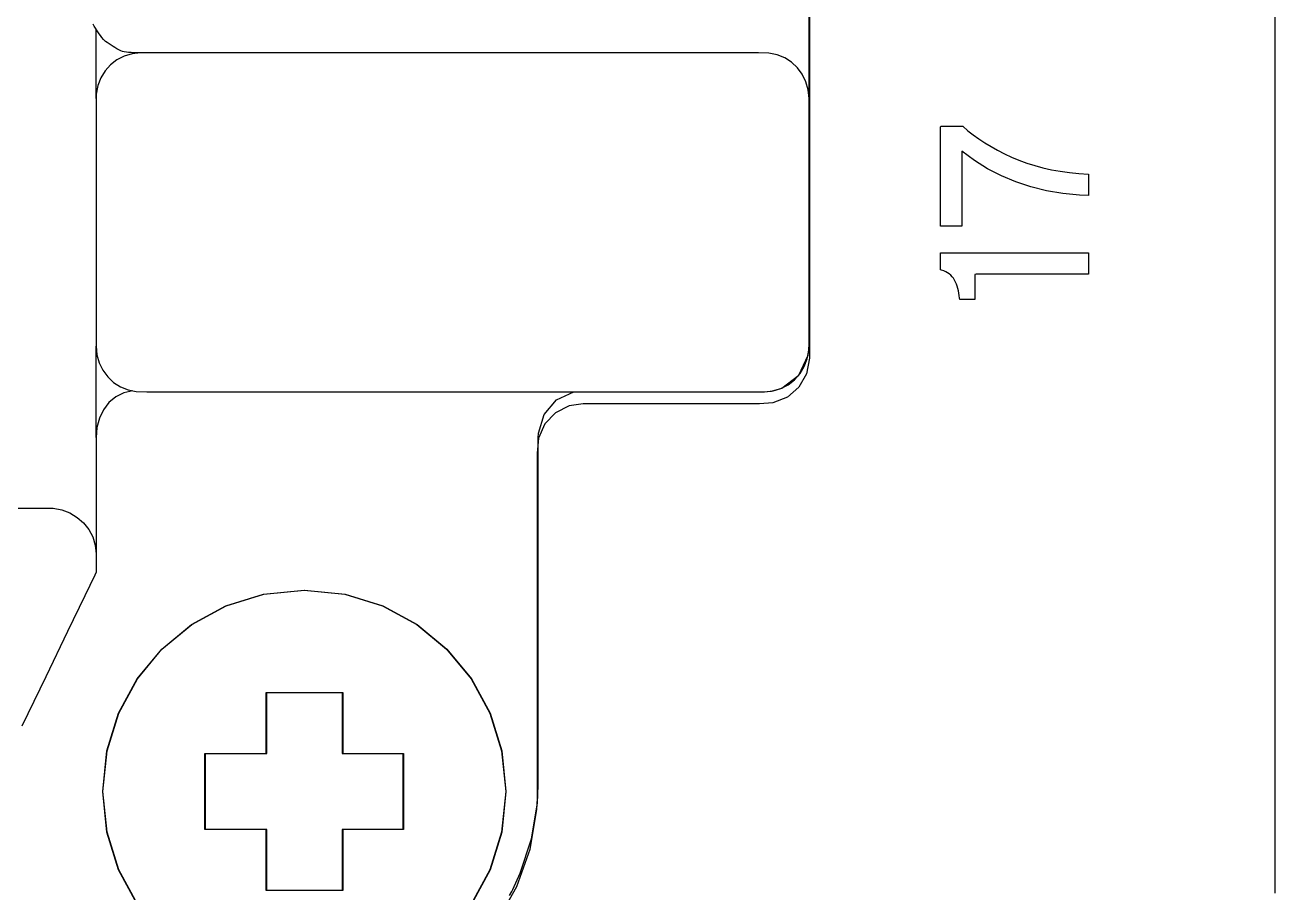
# Model space of a CAD drawing. Extents: x 1 to 47.7, y 0.2 to 35.
# Drawn here: x 35.407 to 36.228, y 8.194 to 8.764 of the extents above; entities that cross this region are included whole.
import ezdxf

# ---------------------------------------------------------------- set-up
doc = ezdxf.new("R2010")
doc.units = 0
doc.header["$MEASUREMENT"] = 0
for name, color, linetype in [('5_1___24__TARGET_LEDS___12', 7, 'CONTINUOUS'), ('6_1__EMPTY_IO_BOARD_POSITI', 7, 'CONTINUOUS'), ('6_2___8__INDEPENDENT_INPUT', 7, 'CONTINUOUS'), ('6_3___8__OPTOISO_INDEPENDE', 7, 'CONTINUOUS'), ('6_4___24__OPTOISO_INDEPEND', 7, 'CONTINUOUS'), ('6_5___8__INDEPENDENT_INPUT', 7, 'CONTINUOUS'), ('6_6___8__INDEPENDENT_INPUT', 7, 'CONTINUOUS'), ('6_7___8__OPTOISO_INDEPENDE', 7, 'CONTINUOUS'), ('6_8___8__OPTOISO_INDEPENDE', 7, 'CONTINUOUS'), ('7_0_____DWG', 7, 'CONTINUOUS')]:
    doc.layers.add(name, color=color, linetype=linetype)

msp = doc.modelspace()

# ---------------------------------------------------------------- linework, layer by layer
at = {"layer": '5_1___24__TARGET_LEDS___12'}
for points in [[(35.72525, 8.19183), (35.72662, 8.19442), (35.72729, 8.19574), (35.7322, 8.20656), (35.73955, 8.22912), (35.74346, 8.25253), (35.7441, 8.26442), (35.74411, 8.26826), (35.74411, 8.27653), (35.74411, 8.29102), (35.74411, 8.31044), (35.74411, 8.33347), (35.74411, 8.35884), (35.74411, 8.41139), (35.74411, 8.43598), (35.74411, 8.45772), (35.74411, 8.47532), (35.74411, 8.48748), (35.74411, 8.49291), (35.74423, 8.49579), (35.74797, 8.5082), (35.75612, 8.51773), (35.76746, 8.52318), (35.76964, 8.52318), (35.77569, 8.52318), (35.7849, 8.52318), (35.79655, 8.52318), (35.85319, 8.52318), (35.86627, 8.52318), (35.87749, 8.52318), (35.88612, 8.52318), (35.89146, 8.52318), (35.89732, 8.52353), (35.90425, 8.52554), (35.91543, 8.5341), (35.92151, 8.54714), (35.92202, 8.55088), (35.9221, 8.5528), (35.92211, 8.55522), (35.92211, 8.55999), (35.92211, 8.56748), (35.92211, 8.57764), (35.92211, 8.59042), (35.92211, 8.60576), (35.92211, 8.62361), (35.92211, 8.64391), (35.92211, 8.6666), (35.92211, 8.69163), (35.92211, 8.71894), (35.92211, 8.74848), (35.92211, 8.78019)], [(35.4826, 8.74603), (35.4811, 8.74604), (35.47953, 8.74606), (35.47793, 8.74611), (35.47633, 8.74619), (35.47477, 8.74631), (35.47329, 8.74648), (35.47191, 8.74671), (35.47069, 8.747), (35.46955, 8.74742), (35.4683, 8.74801), (35.46704, 8.7487), (35.46578, 8.74946), (35.46451, 8.75027), (35.46324, 8.7511), (35.46197, 8.75195), (35.46071, 8.75278), (35.45946, 8.75357), (35.45831, 8.7548), (35.45724, 8.75611), (35.45625, 8.75739), (35.45532, 8.75865), (35.45446, 8.75989), (35.45365, 8.76112), (35.45289, 8.76235), (35.45218, 8.76358), (35.45152, 8.76482)], [(35.45336, 8.71604), (35.45336, 8.76159)], [(35.45336, 8.50764), (35.45336, 8.55319)], [(35.47758, 8.52376), (35.47155, 8.52239), (35.46627, 8.51976), (35.4618, 8.51602), (35.45821, 8.51134), (35.45556, 8.50585), (35.45392, 8.49971), (35.45336, 8.49307), (35.45336, 8.48884), (35.45336, 8.47792), (35.45336, 8.46298), (35.45336, 8.44671), (35.45336, 8.43178), (35.45336, 8.42085), (35.45336, 8.41662)], [(35.45336, 8.49307), (35.45336, 8.50764)], [(35.38636, 8.44662), (35.41772, 8.44662), (35.42505, 8.44648), (35.43083, 8.44542), (35.43617, 8.4434), (35.44099, 8.44051), (35.44516, 8.43685), (35.44859, 8.43254), (35.45117, 8.42766), (35.45279, 8.42232), (35.45336, 8.41662), (35.45336, 8.41614), (35.45336, 8.41489), (35.45336, 8.41308), (35.45336, 8.41098), (35.45336, 8.40881), (35.45336, 8.40683), (35.45336, 8.40527), (35.45336, 8.40437), (35.45246, 8.4024), (35.44596, 8.38893), (35.43463, 8.36549), (35.42024, 8.33569), (35.40453, 8.30317)], [(35.48032, 8.18613), (35.4681, 8.20863), (35.46039, 8.2335), (35.45769, 8.26019), (35.46039, 8.28689), (35.4681, 8.31175), (35.48032, 8.33425), (35.4965, 8.35386), (35.5161, 8.37003), (35.5386, 8.38224), (35.56347, 8.38996), (35.59017, 8.39265), (35.61687, 8.38996), (35.64173, 8.38224), (35.66424, 8.37003), (35.68384, 8.35386), (35.70002, 8.33425), (35.71223, 8.31175), (35.71995, 8.28689), (35.72264, 8.26019), (35.71995, 8.2335), (35.71223, 8.20863), (35.70002, 8.18613)], [(35.5652, 8.23523), (35.52489, 8.23523), (35.52489, 8.28517), (35.5652, 8.28517), (35.5652, 8.32532), (35.61514, 8.32532), (35.61514, 8.28517), (35.6551, 8.28517), (35.6551, 8.23523), (35.61514, 8.23523), (35.61514, 8.19509), (35.5652, 8.19509), (35.5652, 8.23523)]]:
    msp.add_lwpolyline(points, dxfattribs=at)
msp.add_lwpolyline([(35.4826, 8.74603), (35.47704, 8.74549), (35.47183, 8.74393), (35.46707, 8.74146), (35.46287, 8.73818), (35.45931, 8.73419), (35.45649, 8.72958), (35.45452, 8.72446), (35.45349, 8.71893), (35.45336, 8.71442), (35.45336, 8.70262), (35.45336, 8.68206), (35.45336, 8.65594), (35.45336, 8.62744), (35.45336, 8.59973), (35.45336, 8.57599), (35.45336, 8.55942), (35.45336, 8.55319), (35.45388, 8.54749), (35.4554, 8.54215), (35.4578, 8.53727), (35.461, 8.53295), (35.4649, 8.5293), (35.46939, 8.52641), (35.47438, 8.52438), (35.47978, 8.52332), (35.48669, 8.52318), (35.51642, 8.52318), (35.56819, 8.52318), (35.634, 8.52318), (35.70581, 8.52318), (35.77562, 8.52318), (35.83541, 8.52318), (35.87716, 8.52318), (35.89286, 8.52318), (35.89843, 8.52372), (35.90363, 8.52528), (35.90839, 8.52775), (35.91259, 8.53104), (35.91615, 8.53503), (35.91897, 8.53964), (35.92094, 8.54477), (35.92197, 8.5503), (35.92211, 8.55481), (35.92211, 8.56661), (35.92211, 8.58716), (35.92211, 8.61328), (35.92211, 8.64179), (35.92211, 8.6695), (35.92211, 8.69324), (35.92211, 8.70981), (35.92211, 8.71604), (35.92158, 8.72174), (35.92006, 8.72708), (35.91766, 8.73195), (35.91446, 8.73627), (35.91056, 8.73992), (35.90607, 8.74281), (35.90108, 8.74483), (35.89568, 8.74589), (35.88877, 8.74603), (35.85904, 8.74603), (35.80727, 8.74603), (35.74147, 8.74603), (35.66965, 8.74603), (35.59984, 8.74603), (35.54005, 8.74603), (35.4983, 8.74603)], close=True, dxfattribs=at)
at = {"layer": '6_1__EMPTY_IO_BOARD_POSITI'}
for points in [[(35.92235, 8.79949), (35.92235, 8.75324), (35.92235, 8.7112), (35.92235, 8.67354), (35.92235, 8.6404), (35.92235, 8.61194), (35.92235, 8.58831), (35.92235, 8.56967), (35.92235, 8.55616), (35.92235, 8.54795), (35.92235, 8.54517), (35.92052, 8.53489), (35.91548, 8.52612), (35.90788, 8.51953), (35.89838, 8.51578), (35.88941, 8.51517), (35.87961, 8.51517), (35.86475, 8.51517), (35.82727, 8.51517), (35.8084, 8.51517), (35.79193, 8.51517), (35.77973, 8.51517), (35.77368, 8.51517), (35.76444, 8.51382), (35.75542, 8.50919), (35.74848, 8.50192), (35.74428, 8.49265), (35.74334, 8.48265), (35.74334, 8.47663), (35.74334, 8.46752), (35.74334, 8.45576), (35.74334, 8.44179), (35.74334, 8.409), (35.74334, 8.37267), (35.74334, 8.33635), (35.74334, 8.30356), (35.74334, 8.28959), (35.74334, 8.27783), (35.74334, 8.26872), (35.74334, 8.2627), (35.74334, 8.26021), (35.74333, 8.2587), (35.74326, 8.25527), (35.74289, 8.24846), (35.73849, 8.22212), (35.72976, 8.19749), (35.7171, 8.17499)], [(35.48049, 8.18612), (35.46828, 8.20862), (35.46056, 8.23349), (35.45787, 8.26018), (35.46056, 8.28688), (35.46828, 8.31174), (35.48049, 8.33424), (35.49667, 8.35384), (35.51628, 8.37002), (35.53878, 8.38223), (35.56365, 8.38995), (35.59034, 8.39264), (35.61704, 8.38995), (35.64191, 8.38223), (35.66441, 8.37002), (35.68402, 8.35384), (35.70019, 8.33424), (35.71241, 8.31174), (35.72013, 8.28688), (35.72282, 8.26018), (35.72013, 8.23349), (35.71241, 8.20862), (35.70019, 8.18612)], [(35.56555, 8.23521), (35.52524, 8.23521), (35.52524, 8.28515), (35.56555, 8.28515), (35.56555, 8.3253), (35.61549, 8.3253), (35.61549, 8.28515), (35.65545, 8.28515), (35.65545, 8.23521), (35.61549, 8.23521), (35.61549, 8.19506), (35.56555, 8.19506), (35.56555, 8.23521)]]:
    msp.add_lwpolyline(points, dxfattribs=at)
at = {"layer": '6_2___8__INDEPENDENT_INPUT'}
for points in [[(35.72525, 8.19183), (35.72662, 8.19442), (35.72729, 8.19574), (35.7322, 8.20656), (35.73955, 8.22912), (35.74346, 8.25253), (35.7441, 8.26442), (35.74411, 8.26826), (35.74411, 8.27653), (35.74411, 8.29102), (35.74411, 8.31044), (35.74411, 8.33347), (35.74411, 8.35884), (35.74411, 8.41139), (35.74411, 8.43598), (35.74411, 8.45772), (35.74411, 8.47532), (35.74411, 8.48748), (35.74411, 8.49291), (35.74423, 8.49579), (35.74797, 8.5082), (35.75612, 8.51773), (35.76746, 8.52318), (35.76964, 8.52318), (35.77569, 8.52318), (35.7849, 8.52318), (35.79655, 8.52318), (35.85319, 8.52318), (35.86627, 8.52318), (35.87749, 8.52318), (35.88612, 8.52318), (35.89146, 8.52318), (35.89732, 8.52353), (35.90425, 8.52554), (35.91543, 8.5341), (35.92151, 8.54714), (35.92202, 8.55088), (35.9221, 8.5528), (35.92211, 8.55522), (35.92211, 8.55999), (35.92211, 8.56748), (35.92211, 8.57764), (35.92211, 8.59042), (35.92211, 8.60576), (35.92211, 8.62361), (35.92211, 8.64391), (35.92211, 8.6666), (35.92211, 8.69163), (35.92211, 8.71894), (35.92211, 8.74848), (35.92211, 8.78019)], [(35.4826, 8.74603), (35.4811, 8.74604), (35.47953, 8.74606), (35.47793, 8.74611), (35.47633, 8.74619), (35.47477, 8.74631), (35.47329, 8.74648), (35.47191, 8.74671), (35.47069, 8.747), (35.46955, 8.74742), (35.4683, 8.74801), (35.46704, 8.7487), (35.46578, 8.74946), (35.46451, 8.75027), (35.46324, 8.7511), (35.46197, 8.75195), (35.46071, 8.75278), (35.45946, 8.75357), (35.45831, 8.7548), (35.45724, 8.75611), (35.45625, 8.75739), (35.45532, 8.75865), (35.45446, 8.75989), (35.45365, 8.76112), (35.45289, 8.76235), (35.45218, 8.76358), (35.45152, 8.76482)], [(35.45336, 8.71604), (35.45336, 8.76159)], [(35.45336, 8.50764), (35.45336, 8.55319)], [(35.47758, 8.52376), (35.47155, 8.52239), (35.46627, 8.51976), (35.4618, 8.51602), (35.45821, 8.51134), (35.45556, 8.50585), (35.45392, 8.49971), (35.45336, 8.49307), (35.45336, 8.48884), (35.45336, 8.47792), (35.45336, 8.46298), (35.45336, 8.44671), (35.45336, 8.43178), (35.45336, 8.42085), (35.45336, 8.41662)], [(35.45336, 8.49307), (35.45336, 8.50764)], [(35.38636, 8.44662), (35.41772, 8.44662), (35.42505, 8.44648), (35.43083, 8.44542), (35.43617, 8.4434), (35.44099, 8.44051), (35.44516, 8.43685), (35.44859, 8.43254), (35.45117, 8.42766), (35.45279, 8.42232), (35.45336, 8.41662), (35.45336, 8.41614), (35.45336, 8.41489), (35.45336, 8.41308), (35.45336, 8.41098), (35.45336, 8.40881), (35.45336, 8.40683), (35.45336, 8.40527), (35.45336, 8.40437), (35.45246, 8.4024), (35.44596, 8.38893), (35.43463, 8.36549), (35.42024, 8.33569), (35.40453, 8.30317)], [(35.48032, 8.18613), (35.4681, 8.20863), (35.46039, 8.2335), (35.45769, 8.26019), (35.46039, 8.28689), (35.4681, 8.31175), (35.48032, 8.33425), (35.4965, 8.35386), (35.5161, 8.37003), (35.5386, 8.38224), (35.56347, 8.38996), (35.59017, 8.39265), (35.61687, 8.38996), (35.64173, 8.38224), (35.66424, 8.37003), (35.68384, 8.35386), (35.70002, 8.33425), (35.71223, 8.31175), (35.71995, 8.28689), (35.72264, 8.26019), (35.71995, 8.2335), (35.71223, 8.20863), (35.70002, 8.18613)], [(35.5652, 8.23523), (35.52489, 8.23523), (35.52489, 8.28517), (35.5652, 8.28517), (35.5652, 8.32532), (35.61514, 8.32532), (35.61514, 8.28517), (35.6551, 8.28517), (35.6551, 8.23523), (35.61514, 8.23523), (35.61514, 8.19509), (35.5652, 8.19509), (35.5652, 8.23523)]]:
    msp.add_lwpolyline(points, dxfattribs=at)
msp.add_lwpolyline([(35.4826, 8.74603), (35.47704, 8.74549), (35.47183, 8.74393), (35.46707, 8.74146), (35.46287, 8.73818), (35.45931, 8.73419), (35.45649, 8.72958), (35.45452, 8.72446), (35.45349, 8.71893), (35.45336, 8.71442), (35.45336, 8.70262), (35.45336, 8.68206), (35.45336, 8.65594), (35.45336, 8.62744), (35.45336, 8.59973), (35.45336, 8.57599), (35.45336, 8.55942), (35.45336, 8.55319), (35.45388, 8.54749), (35.4554, 8.54215), (35.4578, 8.53727), (35.461, 8.53295), (35.4649, 8.5293), (35.46939, 8.52641), (35.47438, 8.52438), (35.47978, 8.52332), (35.48669, 8.52318), (35.51642, 8.52318), (35.56819, 8.52318), (35.634, 8.52318), (35.70581, 8.52318), (35.77562, 8.52318), (35.83541, 8.52318), (35.87716, 8.52318), (35.89286, 8.52318), (35.89843, 8.52372), (35.90363, 8.52528), (35.90839, 8.52775), (35.91259, 8.53104), (35.91615, 8.53503), (35.91897, 8.53964), (35.92094, 8.54477), (35.92197, 8.5503), (35.92211, 8.55481), (35.92211, 8.56661), (35.92211, 8.58716), (35.92211, 8.61328), (35.92211, 8.64179), (35.92211, 8.6695), (35.92211, 8.69324), (35.92211, 8.70981), (35.92211, 8.71604), (35.92158, 8.72174), (35.92006, 8.72708), (35.91766, 8.73195), (35.91446, 8.73627), (35.91056, 8.73992), (35.90607, 8.74281), (35.90108, 8.74483), (35.89568, 8.74589), (35.88877, 8.74603), (35.85904, 8.74603), (35.80727, 8.74603), (35.74147, 8.74603), (35.66965, 8.74603), (35.59984, 8.74603), (35.54005, 8.74603), (35.4983, 8.74603)], close=True, dxfattribs=at)
at = {"layer": '6_3___8__OPTOISO_INDEPENDE'}
for points in [[(35.72525, 8.19183), (35.72662, 8.19442), (35.72729, 8.19574), (35.7322, 8.20656), (35.73955, 8.22912), (35.74346, 8.25253), (35.7441, 8.26442), (35.74411, 8.26826), (35.74411, 8.27653), (35.74411, 8.29102), (35.74411, 8.31044), (35.74411, 8.33347), (35.74411, 8.35884), (35.74411, 8.41139), (35.74411, 8.43598), (35.74411, 8.45772), (35.74411, 8.47532), (35.74411, 8.48748), (35.74411, 8.49291), (35.74423, 8.49579), (35.74797, 8.5082), (35.75612, 8.51773), (35.76746, 8.52318), (35.76964, 8.52318), (35.77569, 8.52318), (35.7849, 8.52318), (35.79655, 8.52318), (35.85319, 8.52318), (35.86627, 8.52318), (35.87749, 8.52318), (35.88612, 8.52318), (35.89146, 8.52318), (35.89732, 8.52353), (35.90425, 8.52554), (35.91543, 8.5341), (35.92151, 8.54714), (35.92202, 8.55088), (35.9221, 8.5528), (35.92211, 8.55522), (35.92211, 8.55999), (35.92211, 8.56748), (35.92211, 8.57764), (35.92211, 8.59042), (35.92211, 8.60576), (35.92211, 8.62361), (35.92211, 8.64391), (35.92211, 8.6666), (35.92211, 8.69163), (35.92211, 8.71894), (35.92211, 8.74848), (35.92211, 8.78019)], [(35.4826, 8.74603), (35.4811, 8.74604), (35.47953, 8.74606), (35.47793, 8.74611), (35.47633, 8.74619), (35.47477, 8.74631), (35.47329, 8.74648), (35.47191, 8.74671), (35.47069, 8.747), (35.46955, 8.74742), (35.4683, 8.74801), (35.46704, 8.7487), (35.46578, 8.74946), (35.46451, 8.75027), (35.46324, 8.7511), (35.46197, 8.75195), (35.46071, 8.75278), (35.45946, 8.75357), (35.45831, 8.7548), (35.45724, 8.75611), (35.45625, 8.75739), (35.45532, 8.75865), (35.45446, 8.75989), (35.45365, 8.76112), (35.45289, 8.76235), (35.45218, 8.76358), (35.45152, 8.76482)], [(35.45336, 8.71604), (35.45336, 8.76159)], [(35.45336, 8.50764), (35.45336, 8.55319)], [(35.47758, 8.52376), (35.47155, 8.52239), (35.46627, 8.51976), (35.4618, 8.51602), (35.45821, 8.51134), (35.45556, 8.50585), (35.45392, 8.49971), (35.45336, 8.49307), (35.45336, 8.48884), (35.45336, 8.47792), (35.45336, 8.46298), (35.45336, 8.44671), (35.45336, 8.43178), (35.45336, 8.42085), (35.45336, 8.41662)], [(35.45336, 8.49307), (35.45336, 8.50764)], [(35.38636, 8.44662), (35.41772, 8.44662), (35.42505, 8.44648), (35.43083, 8.44542), (35.43617, 8.4434), (35.44099, 8.44051), (35.44516, 8.43685), (35.44859, 8.43254), (35.45117, 8.42766), (35.45279, 8.42232), (35.45336, 8.41662), (35.45336, 8.41614), (35.45336, 8.41489), (35.45336, 8.41308), (35.45336, 8.41098), (35.45336, 8.40881), (35.45336, 8.40683), (35.45336, 8.40527), (35.45336, 8.40437), (35.45246, 8.4024), (35.44596, 8.38893), (35.43463, 8.36549), (35.42024, 8.33569), (35.40453, 8.30317)], [(35.48032, 8.18613), (35.4681, 8.20863), (35.46039, 8.2335), (35.45769, 8.26019), (35.46039, 8.28689), (35.4681, 8.31175), (35.48032, 8.33425), (35.4965, 8.35386), (35.5161, 8.37003), (35.5386, 8.38224), (35.56347, 8.38996), (35.59017, 8.39265), (35.61687, 8.38996), (35.64173, 8.38224), (35.66424, 8.37003), (35.68384, 8.35386), (35.70002, 8.33425), (35.71223, 8.31175), (35.71995, 8.28689), (35.72264, 8.26019), (35.71995, 8.2335), (35.71223, 8.20863), (35.70002, 8.18613)], [(35.5652, 8.23523), (35.52489, 8.23523), (35.52489, 8.28517), (35.5652, 8.28517), (35.5652, 8.32532), (35.61514, 8.32532), (35.61514, 8.28517), (35.6551, 8.28517), (35.6551, 8.23523), (35.61514, 8.23523), (35.61514, 8.19509), (35.5652, 8.19509), (35.5652, 8.23523)]]:
    msp.add_lwpolyline(points, dxfattribs=at)
msp.add_lwpolyline([(35.4826, 8.74603), (35.47704, 8.74549), (35.47183, 8.74393), (35.46707, 8.74146), (35.46287, 8.73818), (35.45931, 8.73419), (35.45649, 8.72958), (35.45452, 8.72446), (35.45349, 8.71893), (35.45336, 8.71442), (35.45336, 8.70262), (35.45336, 8.68206), (35.45336, 8.65594), (35.45336, 8.62744), (35.45336, 8.59973), (35.45336, 8.57599), (35.45336, 8.55942), (35.45336, 8.55319), (35.45388, 8.54749), (35.4554, 8.54215), (35.4578, 8.53727), (35.461, 8.53295), (35.4649, 8.5293), (35.46939, 8.52641), (35.47438, 8.52438), (35.47978, 8.52332), (35.48669, 8.52318), (35.51642, 8.52318), (35.56819, 8.52318), (35.634, 8.52318), (35.70581, 8.52318), (35.77562, 8.52318), (35.83541, 8.52318), (35.87716, 8.52318), (35.89286, 8.52318), (35.89843, 8.52372), (35.90363, 8.52528), (35.90839, 8.52775), (35.91259, 8.53104), (35.91615, 8.53503), (35.91897, 8.53964), (35.92094, 8.54477), (35.92197, 8.5503), (35.92211, 8.55481), (35.92211, 8.56661), (35.92211, 8.58716), (35.92211, 8.61328), (35.92211, 8.64179), (35.92211, 8.6695), (35.92211, 8.69324), (35.92211, 8.70981), (35.92211, 8.71604), (35.92158, 8.72174), (35.92006, 8.72708), (35.91766, 8.73195), (35.91446, 8.73627), (35.91056, 8.73992), (35.90607, 8.74281), (35.90108, 8.74483), (35.89568, 8.74589), (35.88877, 8.74603), (35.85904, 8.74603), (35.80727, 8.74603), (35.74147, 8.74603), (35.66965, 8.74603), (35.59984, 8.74603), (35.54005, 8.74603), (35.4983, 8.74603)], close=True, dxfattribs=at)
at = {"layer": '6_4___24__OPTOISO_INDEPEND'}
for points in [[(35.72525, 8.19183), (35.72662, 8.19442), (35.72729, 8.19574), (35.7322, 8.20656), (35.73955, 8.22912), (35.74346, 8.25253), (35.7441, 8.26442), (35.74411, 8.26826), (35.74411, 8.27653), (35.74411, 8.29102), (35.74411, 8.31044), (35.74411, 8.33347), (35.74411, 8.35884), (35.74411, 8.41139), (35.74411, 8.43598), (35.74411, 8.45772), (35.74411, 8.47532), (35.74411, 8.48748), (35.74411, 8.49291), (35.74423, 8.49579), (35.74797, 8.5082), (35.75612, 8.51773), (35.76746, 8.52318), (35.76964, 8.52318), (35.77569, 8.52318), (35.7849, 8.52318), (35.79655, 8.52318), (35.85319, 8.52318), (35.86627, 8.52318), (35.87749, 8.52318), (35.88612, 8.52318), (35.89146, 8.52318), (35.89732, 8.52353), (35.90425, 8.52554), (35.91543, 8.5341), (35.92151, 8.54714), (35.92202, 8.55088), (35.9221, 8.5528), (35.92211, 8.55522), (35.92211, 8.55999), (35.92211, 8.56748), (35.92211, 8.57764), (35.92211, 8.59042), (35.92211, 8.60576), (35.92211, 8.62361), (35.92211, 8.64391), (35.92211, 8.6666), (35.92211, 8.69163), (35.92211, 8.71894), (35.92211, 8.74848), (35.92211, 8.78019)], [(35.4826, 8.74603), (35.4811, 8.74604), (35.47953, 8.74606), (35.47793, 8.74611), (35.47633, 8.74619), (35.47477, 8.74631), (35.47329, 8.74648), (35.47191, 8.74671), (35.47069, 8.747), (35.46955, 8.74742), (35.4683, 8.74801), (35.46704, 8.7487), (35.46578, 8.74946), (35.46451, 8.75027), (35.46324, 8.7511), (35.46197, 8.75195), (35.46071, 8.75278), (35.45946, 8.75357), (35.45831, 8.7548), (35.45724, 8.75611), (35.45625, 8.75739), (35.45532, 8.75865), (35.45446, 8.75989), (35.45365, 8.76112), (35.45289, 8.76235), (35.45218, 8.76358), (35.45152, 8.76482)], [(35.45336, 8.71604), (35.45336, 8.76159)], [(35.45336, 8.50764), (35.45336, 8.55319)], [(35.47758, 8.52376), (35.47155, 8.52239), (35.46627, 8.51976), (35.4618, 8.51602), (35.45821, 8.51134), (35.45556, 8.50585), (35.45392, 8.49971), (35.45336, 8.49307), (35.45336, 8.48884), (35.45336, 8.47792), (35.45336, 8.46298), (35.45336, 8.44671), (35.45336, 8.43178), (35.45336, 8.42085), (35.45336, 8.41662)], [(35.45336, 8.49307), (35.45336, 8.50764)], [(35.38636, 8.44662), (35.41772, 8.44662), (35.42505, 8.44648), (35.43083, 8.44542), (35.43617, 8.4434), (35.44099, 8.44051), (35.44516, 8.43685), (35.44859, 8.43254), (35.45117, 8.42766), (35.45279, 8.42232), (35.45336, 8.41662), (35.45336, 8.41614), (35.45336, 8.41489), (35.45336, 8.41308), (35.45336, 8.41098), (35.45336, 8.40881), (35.45336, 8.40683), (35.45336, 8.40527), (35.45336, 8.40437), (35.45246, 8.4024), (35.44596, 8.38893), (35.43463, 8.36549), (35.42024, 8.33569), (35.40453, 8.30317)], [(35.48032, 8.18613), (35.4681, 8.20863), (35.46039, 8.2335), (35.45769, 8.26019), (35.46039, 8.28689), (35.4681, 8.31175), (35.48032, 8.33425), (35.4965, 8.35386), (35.5161, 8.37003), (35.5386, 8.38224), (35.56347, 8.38996), (35.59017, 8.39265), (35.61687, 8.38996), (35.64173, 8.38224), (35.66424, 8.37003), (35.68384, 8.35386), (35.70002, 8.33425), (35.71223, 8.31175), (35.71995, 8.28689), (35.72264, 8.26019), (35.71995, 8.2335), (35.71223, 8.20863), (35.70002, 8.18613)], [(35.5652, 8.23523), (35.52489, 8.23523), (35.52489, 8.28517), (35.5652, 8.28517), (35.5652, 8.32532), (35.61514, 8.32532), (35.61514, 8.28517), (35.6551, 8.28517), (35.6551, 8.23523), (35.61514, 8.23523), (35.61514, 8.19509), (35.5652, 8.19509), (35.5652, 8.23523)]]:
    msp.add_lwpolyline(points, dxfattribs=at)
msp.add_lwpolyline([(35.4826, 8.74603), (35.47704, 8.74549), (35.47183, 8.74393), (35.46707, 8.74146), (35.46287, 8.73818), (35.45931, 8.73419), (35.45649, 8.72958), (35.45452, 8.72446), (35.45349, 8.71893), (35.45336, 8.71442), (35.45336, 8.70262), (35.45336, 8.68206), (35.45336, 8.65594), (35.45336, 8.62744), (35.45336, 8.59973), (35.45336, 8.57599), (35.45336, 8.55942), (35.45336, 8.55319), (35.45388, 8.54749), (35.4554, 8.54215), (35.4578, 8.53727), (35.461, 8.53295), (35.4649, 8.5293), (35.46939, 8.52641), (35.47438, 8.52438), (35.47978, 8.52332), (35.48669, 8.52318), (35.51642, 8.52318), (35.56819, 8.52318), (35.634, 8.52318), (35.70581, 8.52318), (35.77562, 8.52318), (35.83541, 8.52318), (35.87716, 8.52318), (35.89286, 8.52318), (35.89843, 8.52372), (35.90363, 8.52528), (35.90839, 8.52775), (35.91259, 8.53104), (35.91615, 8.53503), (35.91897, 8.53964), (35.92094, 8.54477), (35.92197, 8.5503), (35.92211, 8.55481), (35.92211, 8.56661), (35.92211, 8.58716), (35.92211, 8.61328), (35.92211, 8.64179), (35.92211, 8.6695), (35.92211, 8.69324), (35.92211, 8.70981), (35.92211, 8.71604), (35.92158, 8.72174), (35.92006, 8.72708), (35.91766, 8.73195), (35.91446, 8.73627), (35.91056, 8.73992), (35.90607, 8.74281), (35.90108, 8.74483), (35.89568, 8.74589), (35.88877, 8.74603), (35.85904, 8.74603), (35.80727, 8.74603), (35.74147, 8.74603), (35.66965, 8.74603), (35.59984, 8.74603), (35.54005, 8.74603), (35.4983, 8.74603)], close=True, dxfattribs=at)
at = {"layer": '6_5___8__INDEPENDENT_INPUT'}
for points in [[(35.72525, 8.19183), (35.72662, 8.19442), (35.72729, 8.19574), (35.7322, 8.20656), (35.73955, 8.22912), (35.74346, 8.25253), (35.7441, 8.26442), (35.74411, 8.26826), (35.74411, 8.27653), (35.74411, 8.29102), (35.74411, 8.31044), (35.74411, 8.33347), (35.74411, 8.35884), (35.74411, 8.41139), (35.74411, 8.43598), (35.74411, 8.45772), (35.74411, 8.47532), (35.74411, 8.48748), (35.74411, 8.49291), (35.74423, 8.49579), (35.74797, 8.5082), (35.75612, 8.51773), (35.76746, 8.52318), (35.76964, 8.52318), (35.77569, 8.52318), (35.7849, 8.52318), (35.79655, 8.52318), (35.85319, 8.52318), (35.86627, 8.52318), (35.87749, 8.52318), (35.88612, 8.52318), (35.89146, 8.52318), (35.89732, 8.52353), (35.90425, 8.52554), (35.91543, 8.5341), (35.92151, 8.54714), (35.92202, 8.55088), (35.9221, 8.5528), (35.92211, 8.55522), (35.92211, 8.55999), (35.92211, 8.56748), (35.92211, 8.57764), (35.92211, 8.59042), (35.92211, 8.60576), (35.92211, 8.62361), (35.92211, 8.64391), (35.92211, 8.6666), (35.92211, 8.69163), (35.92211, 8.71894), (35.92211, 8.74848), (35.92211, 8.78019)], [(35.4826, 8.74603), (35.4811, 8.74604), (35.47953, 8.74606), (35.47793, 8.74611), (35.47633, 8.74619), (35.47477, 8.74631), (35.47329, 8.74648), (35.47191, 8.74671), (35.47069, 8.747), (35.46955, 8.74742), (35.4683, 8.74801), (35.46704, 8.7487), (35.46578, 8.74946), (35.46451, 8.75027), (35.46324, 8.7511), (35.46197, 8.75195), (35.46071, 8.75278), (35.45946, 8.75357), (35.45831, 8.7548), (35.45724, 8.75611), (35.45625, 8.75739), (35.45532, 8.75865), (35.45446, 8.75989), (35.45365, 8.76112), (35.45289, 8.76235), (35.45218, 8.76358), (35.45152, 8.76482)], [(35.45336, 8.71604), (35.45336, 8.76159)], [(35.45336, 8.50764), (35.45336, 8.55319)], [(35.47758, 8.52376), (35.47155, 8.52239), (35.46627, 8.51976), (35.4618, 8.51602), (35.45821, 8.51134), (35.45556, 8.50585), (35.45392, 8.49971), (35.45336, 8.49307), (35.45336, 8.48884), (35.45336, 8.47792), (35.45336, 8.46298), (35.45336, 8.44671), (35.45336, 8.43178), (35.45336, 8.42085), (35.45336, 8.41662)], [(35.45336, 8.49307), (35.45336, 8.50764)], [(35.38636, 8.44662), (35.41772, 8.44662), (35.42505, 8.44648), (35.43083, 8.44542), (35.43617, 8.4434), (35.44099, 8.44051), (35.44516, 8.43685), (35.44859, 8.43254), (35.45117, 8.42766), (35.45279, 8.42232), (35.45336, 8.41662), (35.45336, 8.41614), (35.45336, 8.41489), (35.45336, 8.41308), (35.45336, 8.41098), (35.45336, 8.40881), (35.45336, 8.40683), (35.45336, 8.40527), (35.45336, 8.40437), (35.45246, 8.4024), (35.44596, 8.38893), (35.43463, 8.36549), (35.42024, 8.33569), (35.40453, 8.30317)], [(35.48032, 8.18613), (35.4681, 8.20863), (35.46039, 8.2335), (35.45769, 8.26019), (35.46039, 8.28689), (35.4681, 8.31175), (35.48032, 8.33425), (35.4965, 8.35386), (35.5161, 8.37003), (35.5386, 8.38224), (35.56347, 8.38996), (35.59017, 8.39265), (35.61687, 8.38996), (35.64173, 8.38224), (35.66424, 8.37003), (35.68384, 8.35386), (35.70002, 8.33425), (35.71223, 8.31175), (35.71995, 8.28689), (35.72264, 8.26019), (35.71995, 8.2335), (35.71223, 8.20863), (35.70002, 8.18613)], [(35.5652, 8.23523), (35.52489, 8.23523), (35.52489, 8.28517), (35.5652, 8.28517), (35.5652, 8.32532), (35.61514, 8.32532), (35.61514, 8.28517), (35.6551, 8.28517), (35.6551, 8.23523), (35.61514, 8.23523), (35.61514, 8.19509), (35.5652, 8.19509), (35.5652, 8.23523)]]:
    msp.add_lwpolyline(points, dxfattribs=at)
msp.add_lwpolyline([(35.4826, 8.74603), (35.47704, 8.74549), (35.47183, 8.74393), (35.46707, 8.74146), (35.46287, 8.73818), (35.45931, 8.73419), (35.45649, 8.72958), (35.45452, 8.72446), (35.45349, 8.71893), (35.45336, 8.71442), (35.45336, 8.70262), (35.45336, 8.68206), (35.45336, 8.65594), (35.45336, 8.62744), (35.45336, 8.59973), (35.45336, 8.57599), (35.45336, 8.55942), (35.45336, 8.55319), (35.45388, 8.54749), (35.4554, 8.54215), (35.4578, 8.53727), (35.461, 8.53295), (35.4649, 8.5293), (35.46939, 8.52641), (35.47438, 8.52438), (35.47978, 8.52332), (35.48669, 8.52318), (35.51642, 8.52318), (35.56819, 8.52318), (35.634, 8.52318), (35.70581, 8.52318), (35.77562, 8.52318), (35.83541, 8.52318), (35.87716, 8.52318), (35.89286, 8.52318), (35.89843, 8.52372), (35.90363, 8.52528), (35.90839, 8.52775), (35.91259, 8.53104), (35.91615, 8.53503), (35.91897, 8.53964), (35.92094, 8.54477), (35.92197, 8.5503), (35.92211, 8.55481), (35.92211, 8.56661), (35.92211, 8.58716), (35.92211, 8.61328), (35.92211, 8.64179), (35.92211, 8.6695), (35.92211, 8.69324), (35.92211, 8.70981), (35.92211, 8.71604), (35.92158, 8.72174), (35.92006, 8.72708), (35.91766, 8.73195), (35.91446, 8.73627), (35.91056, 8.73992), (35.90607, 8.74281), (35.90108, 8.74483), (35.89568, 8.74589), (35.88877, 8.74603), (35.85904, 8.74603), (35.80727, 8.74603), (35.74147, 8.74603), (35.66965, 8.74603), (35.59984, 8.74603), (35.54005, 8.74603), (35.4983, 8.74603)], close=True, dxfattribs=at)
at = {"layer": '6_6___8__INDEPENDENT_INPUT'}
for points in [[(35.72525, 8.19183), (35.72662, 8.19442), (35.72729, 8.19574), (35.7322, 8.20656), (35.73955, 8.22912), (35.74346, 8.25253), (35.7441, 8.26442), (35.74411, 8.26826), (35.74411, 8.27653), (35.74411, 8.29102), (35.74411, 8.31044), (35.74411, 8.33347), (35.74411, 8.35884), (35.74411, 8.41139), (35.74411, 8.43598), (35.74411, 8.45772), (35.74411, 8.47532), (35.74411, 8.48748), (35.74411, 8.49291), (35.74423, 8.49579), (35.74797, 8.5082), (35.75612, 8.51773), (35.76746, 8.52318), (35.76964, 8.52318), (35.77569, 8.52318), (35.7849, 8.52318), (35.79655, 8.52318), (35.85319, 8.52318), (35.86627, 8.52318), (35.87749, 8.52318), (35.88612, 8.52318), (35.89146, 8.52318), (35.89732, 8.52353), (35.90425, 8.52554), (35.91543, 8.5341), (35.92151, 8.54714), (35.92202, 8.55088), (35.9221, 8.5528), (35.92211, 8.55522), (35.92211, 8.55999), (35.92211, 8.56748), (35.92211, 8.57764), (35.92211, 8.59042), (35.92211, 8.60576), (35.92211, 8.62361), (35.92211, 8.64391), (35.92211, 8.6666), (35.92211, 8.69163), (35.92211, 8.71894), (35.92211, 8.74848), (35.92211, 8.78019)], [(35.4826, 8.74603), (35.4811, 8.74604), (35.47953, 8.74606), (35.47793, 8.74611), (35.47633, 8.74619), (35.47477, 8.74631), (35.47329, 8.74648), (35.47191, 8.74671), (35.47069, 8.747), (35.46955, 8.74742), (35.4683, 8.74801), (35.46704, 8.7487), (35.46578, 8.74946), (35.46451, 8.75027), (35.46324, 8.7511), (35.46197, 8.75195), (35.46071, 8.75278), (35.45946, 8.75357), (35.45831, 8.7548), (35.45724, 8.75611), (35.45625, 8.75739), (35.45532, 8.75865), (35.45446, 8.75989), (35.45365, 8.76112), (35.45289, 8.76235), (35.45218, 8.76358), (35.45152, 8.76482)], [(35.45336, 8.71604), (35.45336, 8.76159)], [(35.45336, 8.50764), (35.45336, 8.55319)], [(35.47758, 8.52376), (35.47155, 8.52239), (35.46627, 8.51976), (35.4618, 8.51602), (35.45821, 8.51134), (35.45556, 8.50585), (35.45392, 8.49971), (35.45336, 8.49307), (35.45336, 8.48884), (35.45336, 8.47792), (35.45336, 8.46298), (35.45336, 8.44671), (35.45336, 8.43178), (35.45336, 8.42085), (35.45336, 8.41662)], [(35.45336, 8.49307), (35.45336, 8.50764)], [(35.38636, 8.44662), (35.41772, 8.44662), (35.42505, 8.44648), (35.43083, 8.44542), (35.43617, 8.4434), (35.44099, 8.44051), (35.44516, 8.43685), (35.44859, 8.43254), (35.45117, 8.42766), (35.45279, 8.42232), (35.45336, 8.41662), (35.45336, 8.41614), (35.45336, 8.41489), (35.45336, 8.41308), (35.45336, 8.41098), (35.45336, 8.40881), (35.45336, 8.40683), (35.45336, 8.40527), (35.45336, 8.40437), (35.45246, 8.4024), (35.44596, 8.38893), (35.43463, 8.36549), (35.42024, 8.33569), (35.40453, 8.30317)], [(35.48032, 8.18613), (35.4681, 8.20863), (35.46039, 8.2335), (35.45769, 8.26019), (35.46039, 8.28689), (35.4681, 8.31175), (35.48032, 8.33425), (35.4965, 8.35386), (35.5161, 8.37003), (35.5386, 8.38224), (35.56347, 8.38996), (35.59017, 8.39265), (35.61687, 8.38996), (35.64173, 8.38224), (35.66424, 8.37003), (35.68384, 8.35386), (35.70002, 8.33425), (35.71223, 8.31175), (35.71995, 8.28689), (35.72264, 8.26019), (35.71995, 8.2335), (35.71223, 8.20863), (35.70002, 8.18613)], [(35.5652, 8.23523), (35.52489, 8.23523), (35.52489, 8.28517), (35.5652, 8.28517), (35.5652, 8.32532), (35.61514, 8.32532), (35.61514, 8.28517), (35.6551, 8.28517), (35.6551, 8.23523), (35.61514, 8.23523), (35.61514, 8.19509), (35.5652, 8.19509), (35.5652, 8.23523)]]:
    msp.add_lwpolyline(points, dxfattribs=at)
msp.add_lwpolyline([(35.4826, 8.74603), (35.47704, 8.74549), (35.47183, 8.74393), (35.46707, 8.74146), (35.46287, 8.73818), (35.45931, 8.73419), (35.45649, 8.72958), (35.45452, 8.72446), (35.45349, 8.71893), (35.45336, 8.71442), (35.45336, 8.70262), (35.45336, 8.68206), (35.45336, 8.65594), (35.45336, 8.62744), (35.45336, 8.59973), (35.45336, 8.57599), (35.45336, 8.55942), (35.45336, 8.55319), (35.45388, 8.54749), (35.4554, 8.54215), (35.4578, 8.53727), (35.461, 8.53295), (35.4649, 8.5293), (35.46939, 8.52641), (35.47438, 8.52438), (35.47978, 8.52332), (35.48669, 8.52318), (35.51642, 8.52318), (35.56819, 8.52318), (35.634, 8.52318), (35.70581, 8.52318), (35.77562, 8.52318), (35.83541, 8.52318), (35.87716, 8.52318), (35.89286, 8.52318), (35.89843, 8.52372), (35.90363, 8.52528), (35.90839, 8.52775), (35.91259, 8.53104), (35.91615, 8.53503), (35.91897, 8.53964), (35.92094, 8.54477), (35.92197, 8.5503), (35.92211, 8.55481), (35.92211, 8.56661), (35.92211, 8.58716), (35.92211, 8.61328), (35.92211, 8.64179), (35.92211, 8.6695), (35.92211, 8.69324), (35.92211, 8.70981), (35.92211, 8.71604), (35.92158, 8.72174), (35.92006, 8.72708), (35.91766, 8.73195), (35.91446, 8.73627), (35.91056, 8.73992), (35.90607, 8.74281), (35.90108, 8.74483), (35.89568, 8.74589), (35.88877, 8.74603), (35.85904, 8.74603), (35.80727, 8.74603), (35.74147, 8.74603), (35.66965, 8.74603), (35.59984, 8.74603), (35.54005, 8.74603), (35.4983, 8.74603)], close=True, dxfattribs=at)
at = {"layer": '6_7___8__OPTOISO_INDEPENDE'}
for points in [[(35.72525, 8.19183), (35.72662, 8.19442), (35.72729, 8.19574), (35.7322, 8.20656), (35.73955, 8.22912), (35.74346, 8.25253), (35.7441, 8.26442), (35.74411, 8.26826), (35.74411, 8.27653), (35.74411, 8.29102), (35.74411, 8.31044), (35.74411, 8.33347), (35.74411, 8.35884), (35.74411, 8.41139), (35.74411, 8.43598), (35.74411, 8.45772), (35.74411, 8.47532), (35.74411, 8.48748), (35.74411, 8.49291), (35.74423, 8.49579), (35.74797, 8.5082), (35.75612, 8.51773), (35.76746, 8.52318), (35.76964, 8.52318), (35.77569, 8.52318), (35.7849, 8.52318), (35.79655, 8.52318), (35.85319, 8.52318), (35.86627, 8.52318), (35.87749, 8.52318), (35.88612, 8.52318), (35.89146, 8.52318), (35.89732, 8.52353), (35.90425, 8.52554), (35.91543, 8.5341), (35.92151, 8.54714), (35.92202, 8.55088), (35.9221, 8.5528), (35.92211, 8.55522), (35.92211, 8.55999), (35.92211, 8.56748), (35.92211, 8.57764), (35.92211, 8.59042), (35.92211, 8.60576), (35.92211, 8.62361), (35.92211, 8.64391), (35.92211, 8.6666), (35.92211, 8.69163), (35.92211, 8.71894), (35.92211, 8.74848), (35.92211, 8.78019)], [(35.4826, 8.74603), (35.4811, 8.74604), (35.47953, 8.74606), (35.47793, 8.74611), (35.47633, 8.74619), (35.47477, 8.74631), (35.47329, 8.74648), (35.47191, 8.74671), (35.47069, 8.747), (35.46955, 8.74742), (35.4683, 8.74801), (35.46704, 8.7487), (35.46578, 8.74946), (35.46451, 8.75027), (35.46324, 8.7511), (35.46197, 8.75195), (35.46071, 8.75278), (35.45946, 8.75357), (35.45831, 8.7548), (35.45724, 8.75611), (35.45625, 8.75739), (35.45532, 8.75865), (35.45446, 8.75989), (35.45365, 8.76112), (35.45289, 8.76235), (35.45218, 8.76358), (35.45152, 8.76482)], [(35.45336, 8.71604), (35.45336, 8.76159)], [(35.45336, 8.50764), (35.45336, 8.55319)], [(35.47758, 8.52376), (35.47155, 8.52239), (35.46627, 8.51976), (35.4618, 8.51602), (35.45821, 8.51134), (35.45556, 8.50585), (35.45392, 8.49971), (35.45336, 8.49307), (35.45336, 8.48884), (35.45336, 8.47792), (35.45336, 8.46298), (35.45336, 8.44671), (35.45336, 8.43178), (35.45336, 8.42085), (35.45336, 8.41662)], [(35.45336, 8.49307), (35.45336, 8.50764)], [(35.38636, 8.44662), (35.41772, 8.44662), (35.42505, 8.44648), (35.43083, 8.44542), (35.43617, 8.4434), (35.44099, 8.44051), (35.44516, 8.43685), (35.44859, 8.43254), (35.45117, 8.42766), (35.45279, 8.42232), (35.45336, 8.41662), (35.45336, 8.41614), (35.45336, 8.41489), (35.45336, 8.41308), (35.45336, 8.41098), (35.45336, 8.40881), (35.45336, 8.40683), (35.45336, 8.40527), (35.45336, 8.40437), (35.45246, 8.4024), (35.44596, 8.38893), (35.43463, 8.36549), (35.42024, 8.33569), (35.40453, 8.30317)], [(35.48032, 8.18613), (35.4681, 8.20863), (35.46039, 8.2335), (35.45769, 8.26019), (35.46039, 8.28689), (35.4681, 8.31175), (35.48032, 8.33425), (35.4965, 8.35386), (35.5161, 8.37003), (35.5386, 8.38224), (35.56347, 8.38996), (35.59017, 8.39265), (35.61687, 8.38996), (35.64173, 8.38224), (35.66424, 8.37003), (35.68384, 8.35386), (35.70002, 8.33425), (35.71223, 8.31175), (35.71995, 8.28689), (35.72264, 8.26019), (35.71995, 8.2335), (35.71223, 8.20863), (35.70002, 8.18613)], [(35.5652, 8.23523), (35.52489, 8.23523), (35.52489, 8.28517), (35.5652, 8.28517), (35.5652, 8.32532), (35.61514, 8.32532), (35.61514, 8.28517), (35.6551, 8.28517), (35.6551, 8.23523), (35.61514, 8.23523), (35.61514, 8.19509), (35.5652, 8.19509), (35.5652, 8.23523)]]:
    msp.add_lwpolyline(points, dxfattribs=at)
msp.add_lwpolyline([(35.4826, 8.74603), (35.47704, 8.74549), (35.47183, 8.74393), (35.46707, 8.74146), (35.46287, 8.73818), (35.45931, 8.73419), (35.45649, 8.72958), (35.45452, 8.72446), (35.45349, 8.71893), (35.45336, 8.71442), (35.45336, 8.70262), (35.45336, 8.68206), (35.45336, 8.65594), (35.45336, 8.62744), (35.45336, 8.59973), (35.45336, 8.57599), (35.45336, 8.55942), (35.45336, 8.55319), (35.45388, 8.54749), (35.4554, 8.54215), (35.4578, 8.53727), (35.461, 8.53295), (35.4649, 8.5293), (35.46939, 8.52641), (35.47438, 8.52438), (35.47978, 8.52332), (35.48669, 8.52318), (35.51642, 8.52318), (35.56819, 8.52318), (35.634, 8.52318), (35.70581, 8.52318), (35.77562, 8.52318), (35.83541, 8.52318), (35.87716, 8.52318), (35.89286, 8.52318), (35.89843, 8.52372), (35.90363, 8.52528), (35.90839, 8.52775), (35.91259, 8.53104), (35.91615, 8.53503), (35.91897, 8.53964), (35.92094, 8.54477), (35.92197, 8.5503), (35.92211, 8.55481), (35.92211, 8.56661), (35.92211, 8.58716), (35.92211, 8.61328), (35.92211, 8.64179), (35.92211, 8.6695), (35.92211, 8.69324), (35.92211, 8.70981), (35.92211, 8.71604), (35.92158, 8.72174), (35.92006, 8.72708), (35.91766, 8.73195), (35.91446, 8.73627), (35.91056, 8.73992), (35.90607, 8.74281), (35.90108, 8.74483), (35.89568, 8.74589), (35.88877, 8.74603), (35.85904, 8.74603), (35.80727, 8.74603), (35.74147, 8.74603), (35.66965, 8.74603), (35.59984, 8.74603), (35.54005, 8.74603), (35.4983, 8.74603)], close=True, dxfattribs=at)
at = {"layer": '6_8___8__OPTOISO_INDEPENDE'}
for points in [[(35.72525, 8.19183), (35.72662, 8.19442), (35.72729, 8.19574), (35.7322, 8.20656), (35.73955, 8.22912), (35.74346, 8.25253), (35.7441, 8.26442), (35.74411, 8.26826), (35.74411, 8.27653), (35.74411, 8.29102), (35.74411, 8.31044), (35.74411, 8.33347), (35.74411, 8.35884), (35.74411, 8.41139), (35.74411, 8.43598), (35.74411, 8.45772), (35.74411, 8.47532), (35.74411, 8.48748), (35.74411, 8.49291), (35.74423, 8.49579), (35.74797, 8.5082), (35.75612, 8.51773), (35.76746, 8.52318), (35.76964, 8.52318), (35.77569, 8.52318), (35.7849, 8.52318), (35.79655, 8.52318), (35.85319, 8.52318), (35.86627, 8.52318), (35.87749, 8.52318), (35.88612, 8.52318), (35.89146, 8.52318), (35.89732, 8.52353), (35.90425, 8.52554), (35.91543, 8.5341), (35.92151, 8.54714), (35.92202, 8.55088), (35.9221, 8.5528), (35.92211, 8.55522), (35.92211, 8.55999), (35.92211, 8.56748), (35.92211, 8.57764), (35.92211, 8.59042), (35.92211, 8.60576), (35.92211, 8.62361), (35.92211, 8.64391), (35.92211, 8.6666), (35.92211, 8.69163), (35.92211, 8.71894), (35.92211, 8.74848), (35.92211, 8.78019)], [(35.4826, 8.74603), (35.4811, 8.74604), (35.47953, 8.74606), (35.47793, 8.74611), (35.47633, 8.74619), (35.47477, 8.74631), (35.47329, 8.74648), (35.47191, 8.74671), (35.47069, 8.747), (35.46955, 8.74742), (35.4683, 8.74801), (35.46704, 8.7487), (35.46578, 8.74946), (35.46451, 8.75027), (35.46324, 8.7511), (35.46197, 8.75195), (35.46071, 8.75278), (35.45946, 8.75357), (35.45831, 8.7548), (35.45724, 8.75611), (35.45625, 8.75739), (35.45532, 8.75865), (35.45446, 8.75989), (35.45365, 8.76112), (35.45289, 8.76235), (35.45218, 8.76358), (35.45152, 8.76482)], [(35.45336, 8.71604), (35.45336, 8.76159)], [(35.45336, 8.50764), (35.45336, 8.55319)], [(35.47758, 8.52376), (35.47155, 8.52239), (35.46627, 8.51976), (35.4618, 8.51602), (35.45821, 8.51134), (35.45556, 8.50585), (35.45392, 8.49971), (35.45336, 8.49307), (35.45336, 8.48884), (35.45336, 8.47792), (35.45336, 8.46298), (35.45336, 8.44671), (35.45336, 8.43178), (35.45336, 8.42085), (35.45336, 8.41662)], [(35.45336, 8.49307), (35.45336, 8.50764)], [(35.38636, 8.44662), (35.41772, 8.44662), (35.42505, 8.44648), (35.43083, 8.44542), (35.43617, 8.4434), (35.44099, 8.44051), (35.44516, 8.43685), (35.44859, 8.43254), (35.45117, 8.42766), (35.45279, 8.42232), (35.45336, 8.41662), (35.45336, 8.41614), (35.45336, 8.41489), (35.45336, 8.41308), (35.45336, 8.41098), (35.45336, 8.40881), (35.45336, 8.40683), (35.45336, 8.40527), (35.45336, 8.40437), (35.45246, 8.4024), (35.44596, 8.38893), (35.43463, 8.36549), (35.42024, 8.33569), (35.40453, 8.30317)], [(35.48032, 8.18613), (35.4681, 8.20863), (35.46039, 8.2335), (35.45769, 8.26019), (35.46039, 8.28689), (35.4681, 8.31175), (35.48032, 8.33425), (35.4965, 8.35386), (35.5161, 8.37003), (35.5386, 8.38224), (35.56347, 8.38996), (35.59017, 8.39265), (35.61687, 8.38996), (35.64173, 8.38224), (35.66424, 8.37003), (35.68384, 8.35386), (35.70002, 8.33425), (35.71223, 8.31175), (35.71995, 8.28689), (35.72264, 8.26019), (35.71995, 8.2335), (35.71223, 8.20863), (35.70002, 8.18613)], [(35.5652, 8.23523), (35.52489, 8.23523), (35.52489, 8.28517), (35.5652, 8.28517), (35.5652, 8.32532), (35.61514, 8.32532), (35.61514, 8.28517), (35.6551, 8.28517), (35.6551, 8.23523), (35.61514, 8.23523), (35.61514, 8.19509), (35.5652, 8.19509), (35.5652, 8.23523)]]:
    msp.add_lwpolyline(points, dxfattribs=at)
msp.add_lwpolyline([(35.4826, 8.74603), (35.47704, 8.74549), (35.47183, 8.74393), (35.46707, 8.74146), (35.46287, 8.73818), (35.45931, 8.73419), (35.45649, 8.72958), (35.45452, 8.72446), (35.45349, 8.71893), (35.45336, 8.71442), (35.45336, 8.70262), (35.45336, 8.68206), (35.45336, 8.65594), (35.45336, 8.62744), (35.45336, 8.59973), (35.45336, 8.57599), (35.45336, 8.55942), (35.45336, 8.55319), (35.45388, 8.54749), (35.4554, 8.54215), (35.4578, 8.53727), (35.461, 8.53295), (35.4649, 8.5293), (35.46939, 8.52641), (35.47438, 8.52438), (35.47978, 8.52332), (35.48669, 8.52318), (35.51642, 8.52318), (35.56819, 8.52318), (35.634, 8.52318), (35.70581, 8.52318), (35.77562, 8.52318), (35.83541, 8.52318), (35.87716, 8.52318), (35.89286, 8.52318), (35.89843, 8.52372), (35.90363, 8.52528), (35.90839, 8.52775), (35.91259, 8.53104), (35.91615, 8.53503), (35.91897, 8.53964), (35.92094, 8.54477), (35.92197, 8.5503), (35.92211, 8.55481), (35.92211, 8.56661), (35.92211, 8.58716), (35.92211, 8.61328), (35.92211, 8.64179), (35.92211, 8.6695), (35.92211, 8.69324), (35.92211, 8.70981), (35.92211, 8.71604), (35.92158, 8.72174), (35.92006, 8.72708), (35.91766, 8.73195), (35.91446, 8.73627), (35.91056, 8.73992), (35.90607, 8.74281), (35.90108, 8.74483), (35.89568, 8.74589), (35.88877, 8.74603), (35.85904, 8.74603), (35.80727, 8.74603), (35.74147, 8.74603), (35.66965, 8.74603), (35.59984, 8.74603), (35.54005, 8.74603), (35.4983, 8.74603)], close=True, dxfattribs=at)
at = {"layer": '7_0_____DWG'}
msp.add_lwpolyline([(36.22843, 10.88312), (36.22843, 10.49277), (36.22843, 10.10318), (36.22843, 9.71512), (36.22843, 9.5219), (36.22843, 9.32935), (36.22843, 9.13756), (36.22843, 8.94663), (36.22843, 8.75665), (36.22843, 8.56772), (36.22843, 8.37994), (36.22843, 8.19339)], dxfattribs=at)
for points in [[(36.02325, 8.69771), (36.02657, 8.69484), (36.03008, 8.69207), (36.03378, 8.6894), (36.03768, 8.68682), (36.04178, 8.68435), (36.04607, 8.68197), (36.05055, 8.67969), (36.05522, 8.6775), (36.06011, 8.67542), (36.0652, 8.67352), (36.07046, 8.67184), (36.0759, 8.67038), (36.08151, 8.66914), (36.0873, 8.66812), (36.09326, 8.66731), (36.0994, 8.66672), (36.10571, 8.66635), (36.10571, 8.66581), (36.10571, 8.66436), (36.10571, 8.66228), (36.10571, 8.65986), (36.10571, 8.65737), (36.10571, 8.65508), (36.10571, 8.65329), (36.10571, 8.65226), (36.1, 8.65241), (36.08887, 8.65354), (36.07817, 8.65537), (36.06787, 8.65792), (36.058, 8.66117), (36.04853, 8.66513), (36.03949, 8.6698), (36.03085, 8.67519), (36.02264, 8.68127), (36.02264, 8.67939), (36.02264, 8.67437), (36.02264, 8.66718), (36.02264, 8.65878), (36.02264, 8.65015), (36.02264, 8.64224), (36.02264, 8.63601), (36.02264, 8.63244), (36.0225, 8.63194), (36.02147, 8.63194), (36.01969, 8.63194), (36.01743, 8.63194), (36.01496, 8.63194), (36.01256, 8.63194), (36.01051, 8.63194), (36.00907, 8.63194), (36.00853, 8.63194), (36.00853, 8.63446), (36.00853, 8.64115), (36.00853, 8.65074), (36.00853, 8.66193), (36.00853, 8.67344), (36.00853, 8.68399), (36.00853, 8.69229), (36.00853, 8.69706), (36.00868, 8.69771), (36.00974, 8.69771), (36.0116, 8.69771), (36.01396, 8.69771), (36.01654, 8.69771), (36.01904, 8.69771), (36.02119, 8.69771), (36.02268, 8.69771)], [(36.10571, 8.6005), (36.10286, 8.6005), (36.09528, 8.6005), (36.08441, 8.6005), (36.07173, 8.6005), (36.05869, 8.6005), (36.04673, 8.6005), (36.03733, 8.6005), (36.03193, 8.6005), (36.03118, 8.60034), (36.03118, 8.59913), (36.03118, 8.59702), (36.03118, 8.59434), (36.03118, 8.59142), (36.03118, 8.58858), (36.03118, 8.58615), (36.03118, 8.58445), (36.03118, 8.58381), (36.0308, 8.58381), (36.02978, 8.58381), (36.02831, 8.58381), (36.02661, 8.58381), (36.02485, 8.58381), (36.02324, 8.58381), (36.02197, 8.58381), (36.02125, 8.58381), (36.02107, 8.58467), (36.02088, 8.58636), (36.02062, 8.588), (36.02029, 8.58957), (36.0199, 8.59109), (36.01945, 8.59254), (36.01893, 8.59394), (36.01834, 8.59528), (36.01769, 8.59656), (36.01698, 8.59774), (36.01618, 8.59882), (36.01527, 8.59979), (36.01427, 8.60065), (36.01317, 8.60141), (36.01197, 8.60206), (36.01067, 8.60259), (36.00927, 8.60303), (36.00853, 8.60332), (36.00853, 8.60414), (36.00853, 8.60558), (36.00853, 8.60741), (36.00853, 8.60941), (36.00853, 8.61135), (36.00853, 8.61301), (36.00853, 8.61417), (36.00853, 8.61461), (36.01225, 8.61461), (36.02214, 8.61461), (36.0363, 8.61461), (36.05284, 8.61461), (36.06985, 8.61461), (36.08544, 8.61461), (36.0977, 8.61461), (36.10474, 8.61461), (36.10571, 8.61447), (36.10571, 8.61345), (36.10571, 8.61167), (36.10571, 8.60941), (36.10571, 8.60694), (36.10571, 8.60454), (36.10571, 8.60248), (36.10571, 8.60104)]]:
    msp.add_lwpolyline(points, close=True, dxfattribs=at)

doc.saveas('drawing.dxf')
